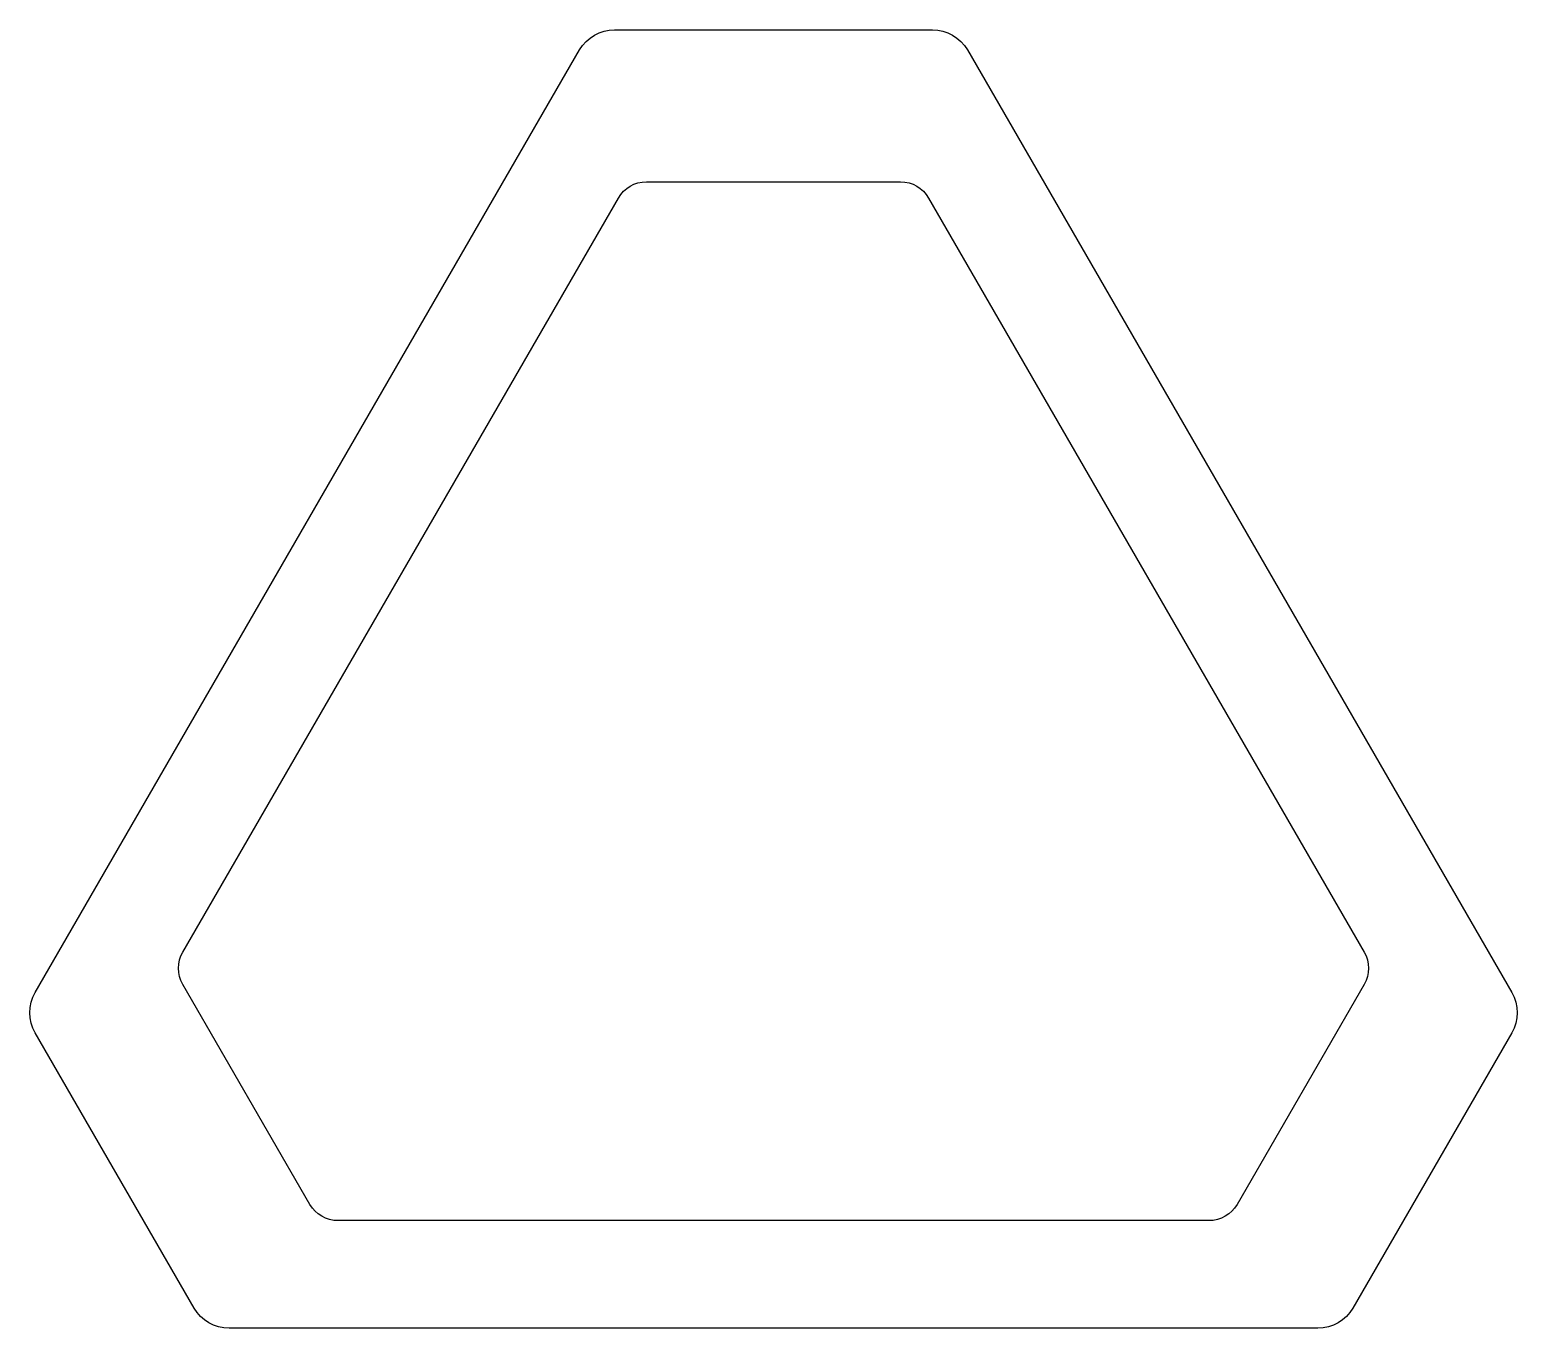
# Model space of a CAD drawing. Header units: inches. Extents: x 0 to 367, y 0 to 321.
import ezdxf

# ---------------------------------------------------------------- set-up
doc = ezdxf.new("R2010")
doc.units = ezdxf.units.IN
doc.header["$MEASUREMENT"] = 0

msp = doc.modelspace()

# ---------------------------------------------------------------- linework, layer by layer
for points in [[(144.55, 320.96), (223, 320.96, -0.267949), (231.66, 315.96), (366.06, 83.17, -0.267949), (366.06, 73.17), (326.84, 5.23, -0.267949), (318.18, 0.23), (49.38, 0.23, -0.267949), (40.72, 5.23), (1.49, 73.17, -0.267949), (1.49, 83.17), (135.89, 315.96, -0.267949)], [(152.39, 283.39), (215.16, 283.39, -0.267949), (222.08, 279.39), (329.6, 93.16, -0.267949), (329.6, 85.16), (298.22, 30.81, -0.267949), (291.3, 26.81), (76.26, 26.81, -0.267949), (69.33, 30.81), (37.95, 85.16, -0.267949), (37.95, 93.16), (145.47, 279.39, -0.267949)]]:
    msp.add_lwpolyline(points, format="xyb", close=True)

doc.saveas('drawing.dxf')
